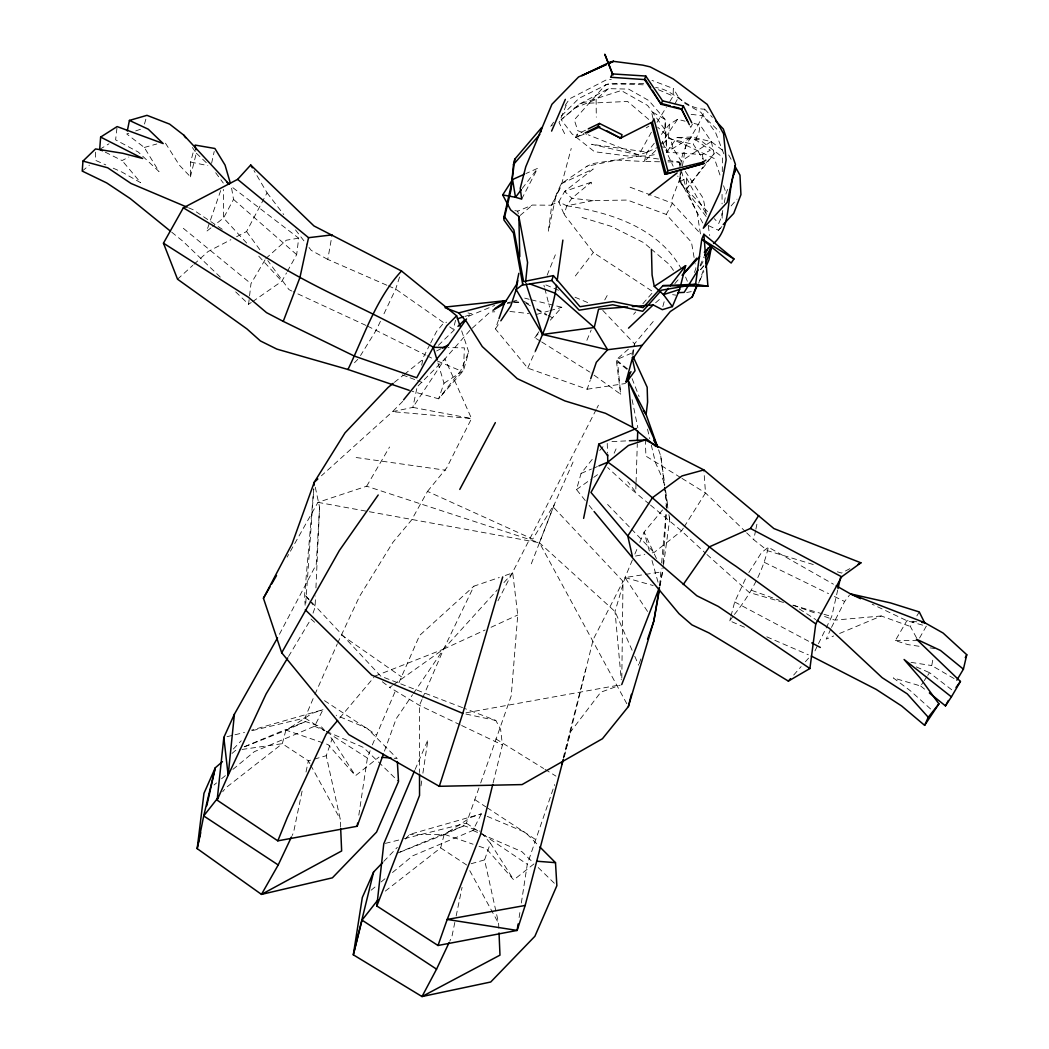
<?xml version="1.0" encoding="UTF-8"?>
<svg xmlns="http://www.w3.org/2000/svg" width="1049" height="1049" viewBox="0 0 1049 1049"><rect width="100%" height="100%" fill="white"/><g stroke="black" fill="none" stroke-linecap="round" stroke-linejoin="round"><path stroke-width="0.75" stroke-dasharray="5 3.75" d="M722.066 194.367L722.079 203.834M722.289 171.695L722.433 157.127L699.722 139.753L676.998 137.563L666.626 152.184L673.156 166.227M700.457 233.914L697.179 213.144L686.334 189.213L686.452 177.95L679.621 181.949L706.095 216.461M621.808 678.047L623.014 581.382L552.849 506.588L532.682 539.12L427.507 491.391L411.601 519.963L392.89 542.346L359.545 596.383L338.001 642.276M95.472 152.184L95.367 160.274L105.765 164.89M165.48 143.189L179.458 165.283L190.42 176.809L190.63 162.044L193.895 149.692M662.417 142.021L666.902 152.367L664.909 129.617L665.105 119.429L648.82 100.547L628.587 89.099L608.459 88.654L579.717 103.956L561.189 119.691L571.889 133.8L594.521 151.725L626.804 155.908L647.285 156.026L656.333 154.334M669.773 101.622L673.17 96.102L673.314 88.536L652.006 80.38M636.009 484.035L635.76 492.06L627.761 481.701M636.061 482.422L637.307 443.897M313.022 613.167L315.054 607.305L315.565 596.002M315.933 587.925L319.565 507.205L315.225 486.946M319.565 507.205L316.234 564.467L278.3 636.402M663.112 563.562L666.495 509.709M666.6 508.07L664.66 487.47M514.889 210.613L517.747 211.124L532.42 205.053L551.695 205.224L561.018 186.394L571.233 148.42M305.757 603.227L313.769 488.808L304.656 594.678L305.115 605.247M707.577 211.57L679.621 181.949L680.368 172.338M680.88 165.926C681.063 144.238 699.67 129.132 704.692 109.175C685.023 108.978 674.284 89.558 655.599 87.526M505.264 575.468L512.725 572.911L517.747 615.002L511.243 695.802L480.691 782.987M662.588 143.91L668.331 138.416L669.459 124.306L677.562 119.284L685.063 121.186M659.598 585.696L661.04 569.515M661.617 563.051L666.377 509.657M666.521 508.044L666.81 504.805L663.715 508.529M116.964 128.057L115.613 139.832L138.324 152.092L159.055 171.603L144.303 147.463L126.719 133.957L129.709 132.935M235.697 291.897L248.587 304.262L250.973 283.676L265.004 259.929M287.321 271.455L296.67 254.645L298.677 238.162L231.305 186.499L233.534 199.415L223.568 217.969L212.632 226.571M633.137 354.614L634.527 343.797L654.458 320.024M658.497 159.028L639.47 156.209L592.305 163.657L586.824 166.306L561.202 183.745L551.8 204.673L548.325 231.265L556.154 195.075L561.018 186.394M660.07 586.011L663.243 566.971M663.466 565.385L669.682 519.425L669.013 514.666M358.824 815.165L367.399 758.047L370.14 750.756M694.071 123.454L700.076 124.962L698.988 132.24L693.363 144.421L703.21 159.12M420.977 785.898L421.947 779.538M422.904 773.165L427.94 739.768L415.129 769.455M519.111 917.521L520.356 909.457M521.34 903.005L527.293 864.31L554.646 784.586M679.621 181.949L681.286 172.364M682.388 165.978L685.967 145.234L670.56 138.717L657.684 127.178M386.832 285.223L327.773 259.418L332.087 234.884M954.066 678.546L931.748 665.564L933.151 657.854M722.761 210.508L721.555 216.763L718.762 223.424L714.29 218.69M724.282 202.68L726.105 193.291L729.055 185.935M659.769 585.762L662.601 571.731L661.237 568.794M813.29 564.532L767.802 550.791L753.72 539.684L755.582 530.637M755.896 529.129L757.444 521.589M302.086 791.116L293.536 832.578L292.147 835.515M306.033 771.972L308.327 760.813L312.812 759.542M454.833 922.399L451.87 936.757L449.785 941.176M456.145 916.026L462.071 887.323M416.781 388.628L412.847 407.392L392.483 411.667L321.453 475.761M421.698 365.157L423.337 357.329L429.933 344.426M564.349 756.814L593.223 639.457L623.014 581.382M211.596 163.316L214.219 151.449M632.009 354.916L634.527 343.797L602.611 310.229M818.469 643.719L831.713 616.55L837.679 590.141M455.528 320.325L453.325 329.386L446.625 324.705M493.122 782.869L502.405 744.96L500.622 729.396L495.81 720.453L464.051 708.245M190.42 176.809L196.307 153.167L190.957 145.457M563.274 757.653L585.735 669.236M324.77 730.615L321.637 727.023L305.547 721.542L286.115 729.33L282.312 743.702L225.679 787.93L222.69 791.746M385.311 891.099L440.659 847.88L444.448 833.509L463.894 825.733L479.983 831.201M563.588 758.348L570.564 731.809L600.762 692.222L620.221 685.141M744.554 627.236L729.711 620.824L730.55 617.677M730.956 616.104L734.693 601.956L746.455 576.714M734.405 614.465C750.232 594.691 762.833 572.046 768.327 547.172L833.444 584.201M662.837 306.596L664.856 299.188M461.652 330.855L468.693 351.926L463.501 370.572L438.6 398.817L412.27 391.356M642.893 303.685L653.199 291.871L593.341 252.481L564.244 214.547L566.735 205.801L571.81 198.287L591.111 182.264L591.741 186.184M585.263 500.543L576.504 489.555L581.08 473.414L594.35 456.669M144.474 124.018L146.139 118.235M632.403 559.969L625.007 577.566L615.029 611.554L621.27 679.726M654.274 143.267L647.194 152.118L644.204 161.494L616.55 160.091L586.824 166.306M399.564 277.028L395.696 289.091L383.2 315.434M498.511 319.984L495.416 328.875L527.752 368.12L587.152 389.231L590.207 380.249M404.429 838.636L466.399 823.19L480.18 784.508M694.49 272.438L695.92 268.203L695.133 263.614M698.66 283.164L704.141 268.19M639.208 663.663L641.306 657.553M220.67 190.603L206.561 231.357L211.413 227.528M437.944 362.915L444.015 383.226L438.6 398.817L460.668 370.822L468.693 351.926M498.826 928.181L498.616 923.422L484.572 859.905L490.394 843.173L482.068 833.601M340.623 827.163L340.282 819.243L326.239 755.726L332.061 739.007L328.94 735.401M384.445 751.176L396.129 718.84L412.572 694.7M372.343 744.921L396.312 688.721M531.305 563.811L554.633 503.704L573.685 460.603M626.804 703.722L539.435 542.753L554.633 503.704M547.132 275.231L555.354 254.815M566.237 105.162L559.051 122.484L565.018 134.469M586.889 340.322L591.19 330.002M634.868 554.095L637.333 548.234M639.798 542.372L644.112 532.105L662.68 509.775M252.455 730.576L304.905 717.988L314.307 695.841M422 699.46L419.456 705.387L419.521 772.51M422.629 697.978L443.635 649.095L473.925 586.168L499.298 577.501M398.908 682.794L419.574 635.471L473.925 586.168M699.945 280.398L703.827 271.573M314.936 694.372L337.345 643.771M527.752 368.12L535.41 350.982M614.137 453.207L616.078 448.906M830.834 628.875L826.232 639.09L833.667 635.969M831.49 627.42L844.629 601.497L849.454 595.137M700.037 265.567L704.023 256.756M380.433 321.296L376.263 330.081L360.515 355.572M814.981 650.878L817.774 645.148M232.917 769.376L254.317 751.674L314.556 726.249L322.987 709.688L251.419 730.209M392.51 872.519L412.65 855.853L472.902 830.441L481.334 813.88L485.739 815.729M430.667 342.984L436.528 331.51L443.57 323.144L446.625 322.187M497.96 600.802L596.199 409.543M596.933 408.1L598.428 405.202M692.432 124.188L690.74 127.454L689.875 125.592M521.668 199.113L537.678 168.312L525.864 173.583M584.175 134.18L575.403 137.616L577.12 134.311L585.486 130.233M236.589 236.733L246.567 231.541L267.049 192.819L253.976 170.567M674.822 104.008L678.493 97.216L673.314 88.536M604.762 299.935L607.673 294.625M252.586 301.653L281.866 281.263L286.547 272.858M632.114 650.288L615.029 611.554L539.435 542.753L366.665 486.212L317.952 502.353L287.111 557.098M651.39 132.213L638.723 155.029L591.584 144.277L647.194 152.118L657.907 147.253M694.084 257.503L691.461 242.227L666.259 214.442L672.461 203.27L672.042 199.179L680.342 177.412L680.185 169.413M700.588 266.04L704.469 259.182M919.553 638.028L926.306 626.174L906.874 620.706L872.139 604.185M919.042 646.263L907.975 644.624L895.308 640.598L906.874 620.706L917.351 621.887M366.665 486.212L389.546 447.018M288.527 656.504L310.989 619.015L314.621 622.254M916.511 637.818L910.362 626.476L913.6 621.205M916.839 615.92L919.278 611.947M657.041 122.327L666.377 107.142M683.279 528.237L681.562 530.951L654.078 552.495L650.983 553.098M684.132 526.886L705.505 492.938L703.853 469.926M748.816 572.584L761.377 552.771L768.327 547.172M930.555 708.94L910.532 690.911L893.289 677.903L920.668 686.007L923.33 682.007M924.208 680.67L926.87 676.671M927.749 675.346L929.519 672.671L952.151 690.098M495.416 328.875L499.927 322.135M660.123 145.339L677.562 119.284M413.49 693.363L443.635 649.095L497.37 589.84M553.584 122.195L550.017 127.388L552.325 125.08M565.201 105.28L569.673 98.776L606.597 79.711L611.318 79.514M540.287 341.109L534.754 337.726L539.278 331.196M729.711 620.824L733.474 615.737M681.509 171.131L686.334 189.213L702.961 167.053M522.245 188.466L537.678 168.312M575.35 275.966L593.341 252.481M686.334 189.213L714.133 153.692L711.274 141.471L700.076 124.962M708.495 225.614L718.539 230.282L722.21 225.64M661.368 134.416L669.459 124.306M427.507 491.391L446.717 467.828L471.539 418.551L444.96 358.837L469.886 330.356M339.706 718.014L373.929 677.339M700.548 269.58L703.709 265.922M599.7 450.493L605.05 444.317M674.822 283.636L680.027 277.631M705.898 163.133L714.133 153.692M633.609 314.307L635.681 311.946M731.14 205.906L737.014 199.153M700.706 269.514L703.945 265.83M793.687 675.058L801.134 666.6M805.396 661.762L808.595 658.129M534.754 337.726L538.898 333.031M550.319 320.155L561.831 307.278L530.624 299.647M643.666 83.343L605.876 84.431L574.288 119.874L577.776 130.666L586.693 134.233M718.539 230.282L722.866 225.469M503.953 582.588L512.725 572.911M233.337 749.012L241.244 740.778M383.777 861.413L397.335 847.317M405.242 839.095L409.753 834.388L481.334 813.88L470.713 817.446L444.606 834.414L399.905 852.181M354.496 362.744L357.761 359.374M402.75 401.334L392.483 411.667L471.539 418.551L412.847 407.392L444.96 358.837L416.44 387.553M561.556 115.796L578.878 98.409L609.535 83.199L645.004 84.903M438.377 345.331L456.826 327.485M655.691 150.505L644.204 161.494L660.07 161.769M177.53 279.204L192.793 265.371M193.973 264.309L208.056 251.537L230.885 239.697M472.273 328.18L490.185 311.933L494.748 311.815M265.817 258.539L286.338 240.208L298.677 238.162M655.612 302.807L661.644 297.496M628.43 349.133L616.222 359.82L620.706 394.28L590.954 372.919M574.039 108.349L596.12 99.38L608.459 88.654M232.013 753.444L235.605 750.363L240.431 749.668M561.189 119.691L579.717 103.956L621.205 90.529L647.639 105.477L664.909 129.617M520.094 215.491L532.42 205.053M214.035 785.006L216.553 782.921M221.588 778.751L225.365 775.631M371.123 890.221L376.158 886.064M381.193 881.894L384.957 878.774M82.228 171.079L89.388 165.178M394.385 382.361L403.104 375.358M404.35 374.362L423.035 359.361M244.535 746.809L286.246 730.209L328.167 744.646L355.441 775.749L378.991 757.09M479.026 846.268L486.513 848.838L513.735 879.901L536.078 862.252M382.334 681.758L389.717 687.397L392.339 685.535M393.663 684.604L443.635 649.095L485.136 630.003M576.504 489.555L591.125 479.209M593.721 477.374L597.524 474.699M711.274 141.471L681.247 161.113L672.999 148.171L670.56 138.717M248.587 304.262L251.249 302.518M646.276 127.847L648.872 126.155M444.015 383.226L463.501 370.572L464.379 347.875L448.002 347.573M99.681 149.378L108.978 143.805M722.459 150.204L711.288 141.654L691.816 136.999L666.626 152.184L702.397 154.583L710.317 150.217L691.816 136.999L676.998 137.563M849.847 568.663L841.534 573.056L835.253 571.154M105.28 152.171L122.09 160.563L128.857 157.035M436.646 350.943L440.96 348.74M575.403 137.616L583.716 133.564M561.202 183.745L593.209 169.02L564.677 191.39L558.776 201.841L551.8 204.673M491.063 627.276L517.747 615.002M463.894 825.733L444.606 834.414L409.753 834.388M305.547 721.542L286.246 730.209L312.366 713.254L322.987 709.688M631.524 353.146L616.222 359.82L629.741 370.651M581.08 473.414L591.479 469.034M592.973 468.405L597.419 466.53M839.62 633.465L881.252 615.986L910.362 626.476M244.522 746.652L286.115 729.33M396.915 853.309L444.448 833.509L444.606 834.414L473.047 844.209M468.352 316.339L494.63 305.429M374.965 676.107L443.635 649.095M647.194 152.118L638.723 155.029L588.187 134.823M591.111 182.264L564.677 191.39L571.81 198.287L593.144 200.582L627.394 200.057L666.259 214.442M135.714 130.902L143.215 128.358M464.943 316.418L472.575 314.018L468.011 312.943M314.294 759.122L326.239 755.726M471.145 863.72L484.572 859.905M536.524 314.438L548.43 311.068M549.925 310.648L561.831 307.278M144.303 147.463L156.799 143.975M507.362 302.833L510.509 301.981M512.096 301.548L519.976 299.411M385.363 843.383L402.842 839.03M227.017 736.686L233.376 735.152M234.963 734.772L244.496 732.477M593.144 200.582L566.735 205.801L558.776 201.841L564.244 214.547M635.537 556.062L644.807 554.278M686.662 292.487L691.265 291.622M465.992 712.809L620.116 684.892M647.548 611.449L625.007 577.566L643.798 574.642M645.371 574.406L662.601 571.731M587.152 389.231L625.532 383.514M242.044 749.445L282.312 743.702L308.327 760.813L309.888 763.659M507.296 303.345L511.938 302.833M513.486 302.65L521.209 301.797M881.252 615.986L834.781 620.129L824.003 616.261M611.96 441.603L627.827 440.816M589.132 103.169L627.617 101.465L650.524 120.976M895.308 640.598L918.045 640.651M668.003 161.9L679.109 162.084L680.893 164.759M394.136 758.257L397.165 758.493L367.058 728.242L336.218 715.261M660.778 146.808L672.999 148.171M509.945 311.474L528.709 313.559M513.866 301.614L521.445 302.65M356.175 457.521L445.786 470.254M672.606 294.677L675.831 295.136M930.096 647.889L934.843 648.584M668.003 160.445L679.109 162.084L679.909 165.099M911.043 662.365L931.748 665.564M317.952 502.353L367.701 511.427M369.314 511.715L539.435 542.753M566.735 205.801C610.033 212.462 657.566 227.331 680.604 267.639M190.63 162.044L207.807 165.624M465.926 714.054L495.81 720.453M668.331 138.416L693.363 144.421M524.697 298.126L529.142 299.267M625.007 577.566L653.186 585.539M783.498 602.467L749.288 592.488L706.567 554.187M792.834 605.194L822.377 613.822M823.937 614.281L831.713 616.55M582.051 217.458L611.462 226.414L643.758 242.686L649.856 247.879M691.134 114.341L703.053 115.757L719.771 132.017M751.595 590.325L779.328 600.264M793.188 605.221L817.84 614.058M630.134 187.22L672.461 203.27L700.116 233.258M402.501 374.899L408.52 377.194M410.028 377.771L416.047 380.066M417.554 380.643L422.065 382.361M462.543 707.655L380.866 676.251L310.176 600.592M487.208 816.345L525.392 832.421L538.78 845.861M558.553 290.271L543.605 283.977L544.405 287.046M574.996 297.208L588.45 302.873M188.584 207.82L193.016 209.682L222.676 229.587M437.328 360.948L460.668 370.822M658.418 89.716L673.17 96.102M766.793 636.848L808.32 654.786M314.556 726.249L324.941 730.747M326.423 731.402L363.518 747.465L398.515 781.492M472.902 830.441L521.864 851.644L533.521 862.999M388.314 285.866L395.696 289.091L445.274 323.761M916.301 666.915L929.519 672.671M113.187 168.181L122.09 172.141L140.71 182.723L122.09 160.563M365.957 325.413L293.156 291.714M367.438 326.082L425.697 355.073M685.967 145.234L714.474 158.609L721.043 178.212M460.196 724.82L419.456 705.387L389.717 687.397M461.652 725.515L502.405 744.96M764.288 562.316L828.553 593.655M834.401 596.514L844.629 601.497M291.753 291.006L288.96 289.603L267.77 260.572M427.153 355.808L434.43 359.479M734.693 601.956L810.339 642.145M327.773 259.418L311.238 250.383L306.334 243.984M524.303 301.443L529.915 304.721M536.944 308.812L546.778 314.543M548.181 315.356L552.39 317.821M525.982 303.266L531.45 306.452M536.918 309.639L546.477 315.225M541.677 341.948L589.656 371.989M680.565 477.518L645.922 456.118L645.292 439.937M681.955 478.383L705.505 492.938L745.498 531.699M495.784 738.876L543.631 768.511M545.008 769.35L555.944 776.116M304.905 717.988L325.282 731.048M326.645 731.914L367.399 758.047M799.299 608.944L815.768 619.592M474.974 799.718L485.726 806.786M487.077 807.664L535.488 839.475M440.659 847.88L466.661 864.992M324.469 700.64L376.185 734.72M466.399 823.19L481.281 833.247M482.645 834.152L527.293 864.31M341.292 634.842L401.518 676.854M920.668 686.007L925.638 689.98M626.869 369.3L617.559 361.8L620.706 394.28M171.682 232.157L182.972 241.309L221.641 278.405M183.326 228.315L250.973 283.676M649.279 504.084L628.167 486.513L607.673 467.552M650.524 505.12L681.562 530.951L705.374 553.085M651.075 248.915L669.367 264.518L673.812 270.904M233.534 199.415L296.67 254.645M196.307 153.167L206.81 163.172M746.665 532.84L753.72 539.684M538.189 867.536L554.528 883.415M678.493 97.216L684.577 103.208L700.942 112.374L715.602 132.594L723.797 153.849M607.594 504.438L630.265 527.883M631.406 529.05L654.078 552.495M704.692 109.175L712.363 117.331M309.075 599.412L304.656 594.678L308.812 599.726M246.672 243.04L223.568 217.969L223.332 189.41M258.762 256.179L281.866 281.263M309.848 600.985L315.054 607.305M589.145 505.421L593.039 510.299M267.049 192.819L283.741 214.56M295.53 229.915L305.351 242.712M215.688 172.731L223.28 183.064M246.567 231.541L261.031 251.34M685.338 171.433L703.145 198.104L706.751 216.173M490.394 843.173L513.735 879.901M332.061 739.007L355.441 775.749M728.662 154.95L731.678 160.353M686.452 177.95L706.397 214.429M469.782 870.696L498.616 923.422M310.661 765.088L340.282 819.243M702.751 222.939L677.733 176.062M577.12 134.311L578.471 136.868M656.438 558.514L644.112 532.105L649.803 552.613M634.75 656.254L638.684 665.184M685.6 277.08L687.357 281.25M632.114 378.65L639.103 396.574M658.575 449.798L660.739 455.935L664.764 484.507M723.574 185.752L726.105 193.291M651.993 560.494L659.008 585.735M544.811 288.593L549.597 307.042M653.055 118.524L651.363 111.43L665.105 119.429L666.902 152.367M647.508 429.12L649.777 438.666M651.285 445.038L655.455 462.557L663.493 480.848L664.266 485.674M517.747 211.124L518.298 213.839M632.101 399.643L637.831 427.848M679.109 162.084L680.158 167.814M664.528 487.274L667.872 508.175M668.908 514.6L669.682 519.425M708.232 225.85L709.727 235.527M702.397 154.583L703.092 159.409M665.656 490.853L667.885 506.719M660.739 455.935L664.463 485.884M607.24 443.412L607.528 452.775M596.12 99.38L596.291 117.173M722.132 213.183L722.184 220.972"/><path stroke-width="1.5" d="M637.412 440.685L637.726 431.06M314.005 485.543L314.228 482.278L345.003 432.87L388.169 387.369L393.152 383.37M102.487 150.781L99.681 149.378L100.638 137.078L142.638 158.478L122.746 153.285L95.525 148.932L82.963 161.087L82.228 171.079L106.71 182.932L130.273 198.602L170.423 231.147M541.074 131.794L541.664 127.558L514.797 159.186L511.545 184.021L504.176 216.278L503.913 219.962L513.472 233.127L522.822 285.04L551.787 280.516L579.153 310.189L612.721 304.774L642.722 311.291L661.447 290.219L686.269 285.905M629.046 372.788L628.285 380.839L632.613 427.297L655.953 446.52M514.797 159.186L513.486 164.483L511.125 189.331L504.267 218.428M525.588 282.338L527.581 262.46L518.862 216.54L510.601 209.839L502.694 194.944L512.568 179.523L524.382 174.239M277.539 637.844L234.412 714.185L228.157 775.329L217.143 800.164L277.815 840.839L357.158 826.271L383.331 754.257M217.143 800.164L223.83 737.447L234.412 714.185M563.182 759.909L525.156 905.471L517.131 930.424L438.01 945.49L376.827 905.995L383.777 843.776L414.486 770.949M594.075 511.519L679.018 613.704L691.934 624.889L708.993 632.94L788.363 681.103L809.907 668.528L815.755 623.919L841.652 576.78L860.927 562.828L773.887 528.565L703.853 469.926L645.292 439.937L629.413 440.737M562.88 240.103L557.15 280.686M556.481 285.42C553.334 308.288 544.824 330.029 535.41 350.982M357.158 826.271L357.63 823.098M518.114 923.972L517.131 930.424L447.202 919.449L438.01 945.49M659.178 588.922L653.855 620.929L628.364 706.593L602.454 738.719L522.061 784.586L439.295 786.304L348.766 734.588L281.709 652.766L263.443 598.245L292.068 543.88L314.228 482.278L317.834 479.013M659.506 589.184L653.855 620.929L647.587 639.247M517.813 280.476L516.187 289.59L510.758 305.98L500.832 320.797M705.243 257.805L711.458 246.817L708.993 259.824L705.767 267.167M127.309 130.955L129.42 120.425L146.978 115.338L169.61 124.11L183.837 135.177L229.088 184.113M583.611 518.376L598.769 444.16L636.323 428.477M518.835 273.317L516.488 284.515L504.202 303.685L499.036 318.503M237.638 179.366L308.55 237.69L299.948 277.461L283.256 321.374L354.365 356.083L416.702 377.771L433.263 347.298L446.677 325.859L456.63 315.801L401.505 270.996L313.979 225.955L250.711 165.008L237.638 179.366L183.339 207.807L163.46 243.184L177.53 279.204L246.948 328.927L260.401 340.938L276.87 349.107L347.966 369.484L409.202 390.32M200.713 832.762L197.173 848.615L261.476 894.391L332.389 877.829L376.552 832.106L398.515 781.492L397.348 761.561M206.758 805.829L215.268 767.802L222.454 761.653M838.02 588.594L840.485 577.711M956.845 680.158L963.415 669.17L966.772 654.733L943.09 633.032L924.838 622.726L850.424 593.865L836.263 585.814M382.649 862.593L373.614 871.981L353.316 954.813L422.013 996.55L490.722 982.008L534.885 936.285L556.862 885.684L555.498 862.671L539.894 846.989M492.742 784.455L480.363 835.004L447.202 919.449L525.156 905.471M628.364 706.593L631.419 694.32M378.02 899.754L362.036 920.117L353.316 954.813L362.311 897.511L373.614 871.981M672.383 306.596L679.621 289.432L685.64 265.672L654.274 286.364L663.479 294.638L672.383 306.596L662.352 309.678L653.199 304.931L632.311 306.544M625.951 381.967L631.773 360.384L642.158 345.331L670.311 311.527L692.183 297.037L696.143 287.177M439.295 786.304L462.779 713.386L502.707 576.937M551.787 280.516L553.374 275.599L523.635 281.552L513.892 229.967L504.176 216.278M590.718 378.755L596.33 362.285L607.62 349.737L642.158 345.331M705.702 263.614L711.458 246.817M561.831 764.013L563.339 759.686M644.519 79.58L645.778 76.039L612.406 73.915L610.597 77.246L644.519 79.58L661.106 104.297L681.771 109.424L689.363 124.674M692.183 297.037L697.139 285.721M606.532 130.692L620.733 138.271L622.044 134.705L599.438 123.441L588.279 128.87M621.716 684.591L659.454 587.322M376.827 905.995L419.548 795.43L419.521 774.149M733.789 174.173L735.572 169.768C725.842 191.456 732.949 226.82 713.595 243.447M277.815 840.839L287.36 817.394L326.226 734.038L337.634 720.479M645.778 76.039L662.548 100.822L661.106 104.297L652.399 90.28M652.412 122.248L653.894 118.747L667.833 170.738L666.167 174.173L664.778 174.186L651.206 122.615L652.412 122.248L666.167 174.173L704.194 163.382L702.489 162.293L667.833 170.738M703.027 240.09L731.166 263.037L733.946 258.972L703.866 234.281L701.794 239.093L695.592 284.292L692.484 284.83M551.604 131.086L565.345 99.367M811.283 656.058L876.23 689.429L901.629 705.964L924.628 725.344L928.247 717.254L938.921 703.866L919.999 677.851L904.094 659.493L951.417 696.864L945.477 705.885L929.362 692.969M698.031 269.973L684.158 292.383L677.733 292.697M704.692 255.287L708.023 247.957M626.214 382.033L630.973 371.634M340.689 828.749L341.646 850.962L261.476 894.391L278.208 864.966L291.452 836.984M499.036 932.941L499.98 955.141L422.013 996.55L436.554 969.158L449.09 942.645M347.966 369.484C364.278 335.903 375.686 298.952 401.505 270.996M662.548 100.822L683.384 106.015L681.771 109.424L681.207 108.676L687.711 121.369M965.264 657.618L966.772 654.733M459.777 489.411L495.338 422.629M945.477 705.885L948.362 700.496M281.709 652.766L339.338 550.568L378.191 495.01M599.438 123.441L597.589 126.798L585.106 132.882M645.292 439.937L628.443 445.458L607.817 462.15L590.967 492.44L627.774 535.973L696.838 595.766L718.29 606.427L809.907 668.528M263.443 598.245L269.973 586.902M271.612 584.057L276.503 575.547M951.417 696.864L960.438 681.444L916.38 639.156L940.494 650.459L963.415 669.17M938.921 703.866L924.628 725.344M287.701 657.893L266.066 693.992L228.157 775.329L223.83 737.447M683.227 584.542L709.399 546.857L750.441 528.434L758.676 515.57M403.55 399.905L448.159 345.055L466.517 318.948M956.032 687.462L960.438 681.444M627.433 380.957L635.051 370.73L632.114 357.683M668.292 288.344L663.479 294.638L679.621 289.432M670.219 285.826L685.64 265.672M521.274 189.725L515.492 197.278L502.694 194.944M217.694 798.119L203.703 815.938L197.173 848.615L203.965 793.332L215.268 767.802L203.703 815.938L278.208 864.966M682.571 275.14L696.733 258.159M682.125 275.231L699.644 256.69M513.486 164.483L539.829 134.416M788.363 681.103L790.487 678.69M703.866 234.281L707.918 286.246L695.592 284.292L662.942 285.63L643.063 307.645L613.036 301.535L580.005 306.714L553.374 275.599M723.246 224.525L733.71 213.406L740.935 194.655L739.991 175.196L734.706 165.755M457.98 326.37L464.891 319.683M704.299 252.271L711.274 245.65M628.535 328.14L653.199 304.931M648.767 195.022L677.13 172.915M523.241 284.148L516.187 289.59L542.569 334.461L607.62 349.737L594.232 327.511L555.354 293.3L530.047 283.991M495.154 308.432L506.3 300.591L445.248 307.055M702.489 162.293L705.925 160.077M100.638 137.078L117.134 126.575L163.185 143.569L148.25 129.184L129.42 120.425M492.991 310.281L504.202 303.685M858.161 564.283L860.927 562.828M442.403 348.006L448.159 345.055M619.907 138.481L651.206 122.615M587.02 132.843L599.844 126.798L597.589 126.798L620.733 138.271M606.243 64.592L581.789 75.685L610.57 61.865L613.442 61.34L642.709 65.13L650.17 66.874L673.196 78.911L707.21 104.402L723.587 133.8L726.144 159.933L720.335 191.482L703.302 228.249L727.154 202.391L735.441 164.483L723.325 128.988L715.654 120.832M606.178 64.592L578.576 76.97L551.918 104.284L525.746 166.843L520.265 188.269L521.668 199.113L515.492 197.278L512.568 179.523M598.913 465.9L607.817 462.15C652.963 493.895 690.072 535.921 736.044 566.355L815.755 623.919M503.389 301.797L506.3 300.591L458.754 312.904L445.156 307.803M457.312 318.817L463.422 316.903M664.778 174.186L704.194 163.382M703.853 469.926L682.073 475.905L652.517 497.646L627.774 535.973L632.442 556.665M308.55 237.69L332.087 234.884M627.499 306.924L598.573 309.167L594.232 327.511L542.569 334.461L526.087 283.873M662.942 285.63L707.918 286.246M183.339 207.807L271.14 260.467C322.83 293.458 381.443 314.267 433.263 347.298L444.724 347.507M382.02 757.326L391.107 758.021M537.324 861.268L555.498 862.671M921.848 622.398L924.838 622.726M660.922 103.379L670.285 105.818M673.406 106.631L679.647 108.27M82.963 161.087L107.693 167.788L131.046 183.47L187.115 207.191M462.779 713.386L371.726 675.097L305.298 609.771M860.56 598.677L850.424 593.865L890.444 602.887L919.278 611.947L924.903 623.329M632.613 427.297L605.483 413.306L564.821 400.888L517.249 378.65L482.278 346.576L466.805 322.056L458.754 312.904M283.256 321.374L266.512 312.628L248.39 297.247L163.46 243.184M750.441 528.434L841.652 576.78M811.769 642.906L820.331 647.456M703.132 239.919L733.946 258.972M817.132 620.484L829.484 628.469L882.17 677.693L907.254 693.874L928.247 717.254M362.036 920.117L436.554 969.158M226.636 182.054L228.97 184.27M598.769 444.16L607.764 455.804M183.837 135.177L185.621 137.747M643.417 410.474L646.105 414.512L657.487 446.73M645.581 79.803L650.695 87.657M250.711 165.008L252.337 167.788M653.737 440.213L657.631 447.149M683.384 106.015L691.737 122.785M632.888 356.109L647.167 387.238L647.6 402.042L646.105 414.512L628.285 380.839L657.762 447.071M613.088 74.99L604.801 54.207L612.406 73.915M456.63 315.801L460.144 326.344M433.263 347.298L437 359.794M230.413 183.431L225.05 165.073L214.888 148.486L195.114 145.077L195.822 149.928M654.274 286.364L652.085 274.995L651.442 249.557M607.581 454.335L607.817 462.15M518.862 216.54L519.793 256.599M613.442 61.34L609.128 63.294L613.442 61.34"/></g></svg>
